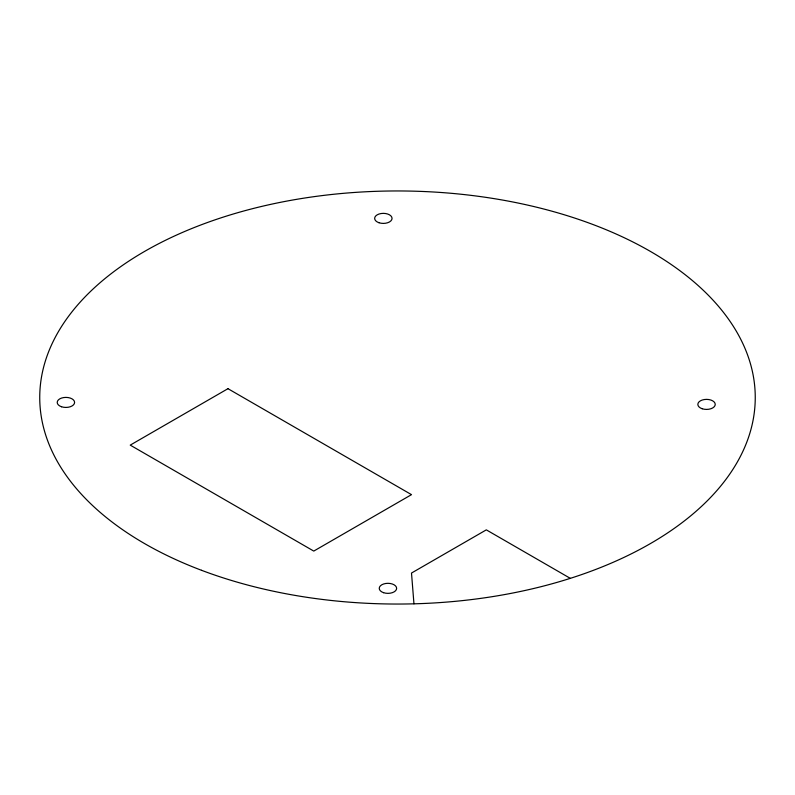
<?xml version="1.0" encoding="UTF-8"?>
<svg xmlns="http://www.w3.org/2000/svg" width="795" height="795" viewBox="0 0 795 795"><rect width="100%" height="100%" fill="white"/><g stroke="black" fill="none" stroke-linecap="round" stroke-linejoin="round"><path stroke-width="1.19" d="M570.313 578.353L486.321 529.858L411.502 573.046L413.957 603.822M227.966 388.685L130.231 445.121L313.767 551.084L411.502 494.649L227.966 388.685M201.513 570.293A357.75 206.541 0 0 0 754.684 409.097A357.75 206.541 0 0 0 236.304 213.11A357.75 206.541 0 0 0 201.513 570.293M378.996 222.739A8.705 5.028 0 0 0 392.054 218.386A8.705 5.028 0 0 0 378.996 214.034A8.705 5.028 0 0 0 378.996 222.739M702.184 408.749A8.705 5.028 0 0 0 715.242 404.397A8.705 5.028 0 0 0 702.184 400.044A8.705 5.028 0 0 0 702.184 408.749M61.543 406.762A8.705 5.028 0 0 0 74.601 402.419A8.705 5.028 0 0 0 61.543 398.066A8.705 5.028 0 0 0 61.543 406.762M383.588 592.692A8.705 5.028 0 0 0 396.635 588.34A8.705 5.028 0 0 0 383.588 583.987A8.705 5.028 0 0 0 383.588 592.692"/></g></svg>
